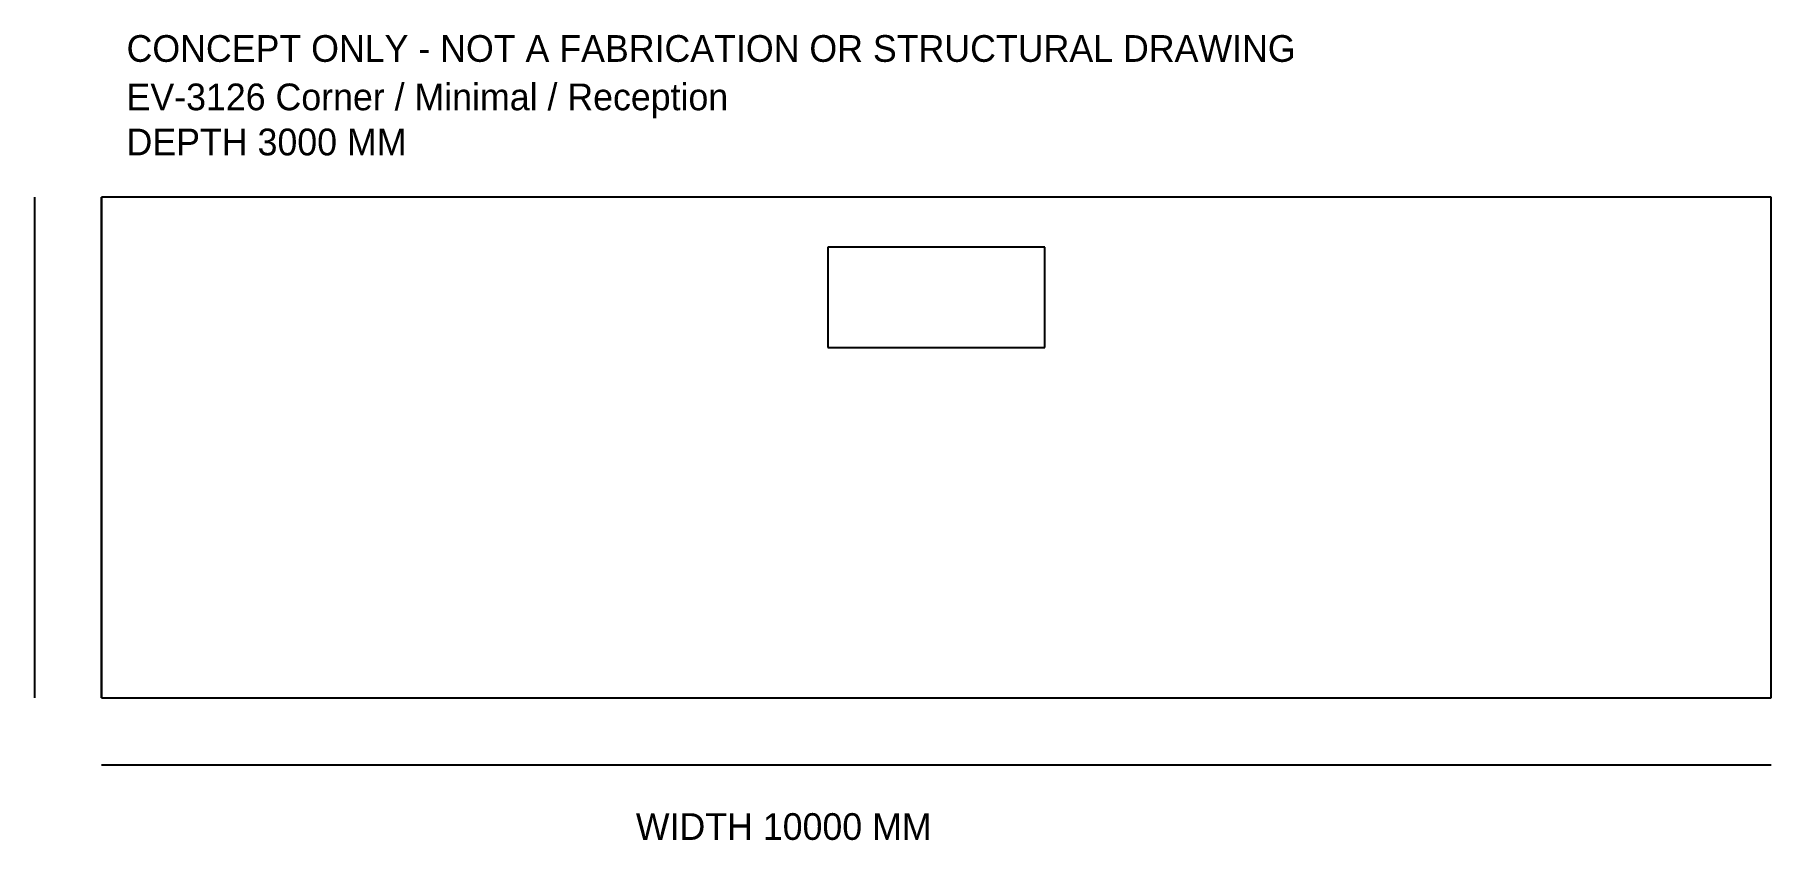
# Model space of a CAD drawing. Header units: millimetres. Extents: x -400 to 10000, y -852 to 3972.
import ezdxf

# ---------------------------------------------------------------- set-up
doc = ezdxf.new("R2010")
doc.units = ezdxf.units.MM

msp = doc.modelspace()

# ---------------------------------------------------------------- linework, layer by layer
at = {"layer": 'DIMENSIONS'}
for p, q in [((-400, 0), (-400, 3000)), ((0, -400), (10000, -400))]:
    msp.add_line(p, q, dxfattribs=at)
at = {"layer": 'FOOTPRINT'}
for p, q in [((10000, 3000), (0, 3000)), ((0, 3000), (0, 0)), ((10000, 0), (10000, 3000)), ((0, 0), (10000, 0))]:
    msp.add_line(p, q, dxfattribs=at)
at = {"layer": 'FURNITURE'}
for p, q in [((5650, 2700), (4350, 2700)), ((4350, 2700), (4350, 2100)), ((5650, 2100), (5650, 2700)), ((4350, 2100), (5650, 2100))]:
    msp.add_line(p, q, dxfattribs=at)
at = {"layer": 'WALLS'}
for q in [(0, 3000), (10000, 0)]:
    msp.add_line((0, 0), q, dxfattribs=at)

# ---------------------------------------------------------------- texts
at = {"layer": 'LABELS'}
for s, p in [('CONCEPT ONLY - NOT A FABRICATION OR STRUCTURAL DRAWING', (150, 3810)), ('EV-3126 Corner / Minimal / Reception', (150, 3520)), ('DEPTH 3000 MM', (150, 3250)), ('WIDTH 10000 MM', (3200, -850))]:
    msp.add_text(s, height=160, dxfattribs=at).set_placement(p)

doc.saveas('drawing.dxf')
